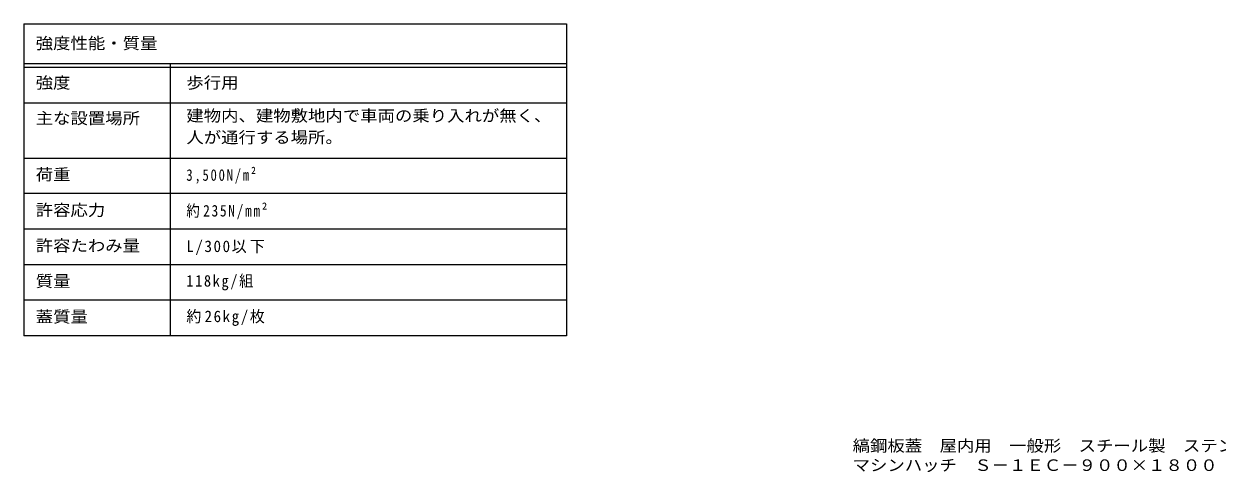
# Model space of a CAD drawing. Units: millimetres on the paper, enlarged 10 times. Extents: x -2570 to 2403, y -1962 to 1480.
# Drawn here: x -2570 to 451, y -1962 to -827 of the extents above; entities that cross this region are included whole.
import ezdxf
from ezdxf.enums import TextEntityAlignment as Align

# ---------------------------------------------------------------- set-up
doc = ezdxf.new("R2010")
doc.units = ezdxf.units.MM
doc.header["$LTSCALE"] = 10
doc.layers.add('F-5', color=7, linetype='Continuous', lineweight=9)
doc.layers.add('F-F', color=2, linetype='Continuous', lineweight=9)
doc.styles.add('ＭＳ ゴシック', font='')
doc.styles.get('ＭＳ ゴシック').set_extended_font_data('MS Gothic')

msp = doc.modelspace()

# ---------------------------------------------------------------- linework, layer by layer
at = {"layer": 'F-5'}
for p, q in [((-1196.13, -826.68), (-1196.13, -1616.68)), ((-2570.11, -1026.68), (-1196.13, -1026.68)), ((-2570.11, -1166.68), (-1196.13, -1166.68))]:
    msp.add_line(p, q, dxfattribs=at)
at = {"layer": 'F-F', "color": 7}
for p, q in [((-2570.11, -826.68), (-1196.13, -826.68)), ((-2570.11, -826.68), (-2570.11, -1616.68)), ((-2570.11, -926.68), (-1196.13, -926.68)), ((-2200.11, -926.68), (-2200.11, -1616.68)), ((-2570.11, -936.68), (-1196.13, -936.68)), ((-2570.11, -1026.68), (-1196.13, -1026.68)), ((-2570.11, -1166.68), (-1196.13, -1166.68)), ((-1196.13, -1256.68), (-2570.11, -1256.68)), ((-1196.13, -1346.68), (-2570.11, -1346.68)), ((-1196.13, -1436.68), (-2570.11, -1436.68)), ((-1196.13, -1526.68), (-2570.11, -1526.68)), ((-1196.13, -1616.68), (-2570.11, -1616.68))]:
    msp.add_line(p, q, dxfattribs=at)

# ---------------------------------------------------------------- texts
at = {"layer": 'F-5', "color": 2, "style": 'ＭＳ ゴシック', "width": 1.1}
for s, p in [('縞鋼板蓋\u3000屋内用\u3000一般形\u3000スチール製\u3000ステンレス目地', (-472.06, -1918.5)), ('マシンハッチ\u3000Ｓ－１ＥＣ－９００×１８００', (-472.06, -1967.71))]:
    msp.add_text(s, height=29.33, dxfattribs=at).set_placement(p, align=Align.BOTTOM_LEFT)
at = {"layer": 'F-F', "style": 'ＭＳ ゴシック', "width": 1.1}
for s, p in [('強度性能・質量', (-2540.11, -899.24)), ('強度', (-2540.11, -999.18)), ('歩行用', (-2158.77, -999.18)), ('主な設置場所', (-2540.11, -1089.18)), ('建物内、建物敷地内で車両の乗り入れが無く、', (-2158.77, -1082.75)), ('人が通行する場所。', (-2158.77, -1137.68)), ('荷重', (-2540.11, -1231.68)), ('許容応力', (-2540.11, -1321.68)), ('許容たわみ量', (-2540.11, -1411.68)), ('質量', (-2540.11, -1501.68)), ('蓋質量', (-2540.11, -1591.68))]:
    msp.add_text(s, height=29.33, dxfattribs=at).set_placement(p, align=Align.BOTTOM_LEFT)
at = {"layer": 'F-F', "char_height": 29.33, "attachment_point": 7, "style": 'ＭＳ ゴシック'}
for s, insert in [('\\T1.28;\\W0.8;3,500N/m²', (-2158.77, -1231.68)), ('\\T1.25;\\W0.85;約235N/mm²', (-2158.77, -1321.68)), ('\\T1.21;\\W0.95;L/300以下', (-2158.77, -1411.68)), ('\\T1.24;\\W0.9;118kg/組', (-2158.77, -1501.68)), ('\\T1.21;\\W0.95;約26kg/枚', (-2158.77, -1591.68))]:
    msp.add_mtext(s, dxfattribs=dict(at, insert=insert))

doc.saveas('drawing.dxf')
